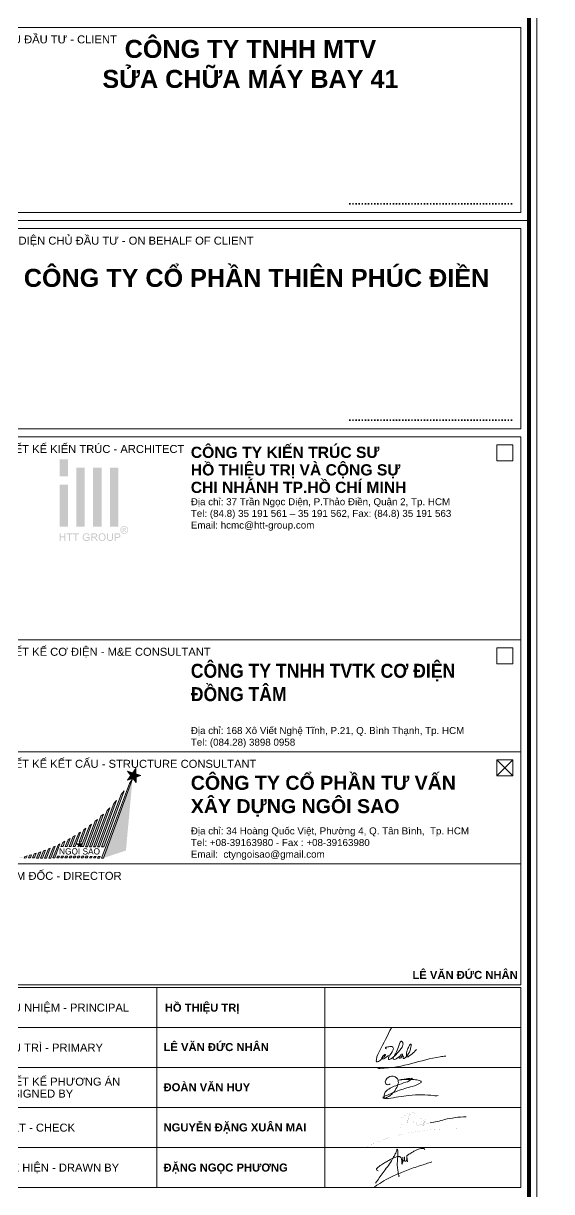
# Model space of a CAD drawing. Header units: millimetres. Extents: x 397144 to 8960116, y 345581 to 674207.
# Drawn here: x 5080753 to 5084176, y 606763 to 614333 of the extents above; entities that cross this region are included whole.
import ezdxf
from ezdxf.enums import TextEntityAlignment as Align
from ezdxf.xclip import XClip

# ---------------------------------------------------------------- set-up
doc = ezdxf.new("R2010")
doc.units = ezdxf.units.MM
doc.header["$XCLIPFRAME"] = 0
doc.header["$PDSIZE"] = -10
doc.linetypes.add('HIDDEN', pattern=[0.375, 0.25, -0.125])
doc.layers.get('0').update_dxf_attribs({"linetype": 'CONTINUOUS'})
doc.layers.get('Defpoints').update_dxf_attribs({"color": 12, "linetype": 'CONTINUOUS'})
for name, color, linetype, lineweight in [('CHG_XX_Khung ten$0$A1 BORDER$0$DGIONG', 4, 'CONTINUOUS', 13), ('CHG_XX_Khung ten$0$A1 BORDER$0$STICK', 1, 'CONTINUOUS', 9), ('CHG_XX_Khung ten$0$TEXT', 7, 'CONTINUOUS', 15), ('CTHEP', 2, 'CONTINUOUS', 50), ('DBAO', 3, 'CONTINUOUS', 20), ('KTH', 150, 'CONTINUOUS', 5), ('Net khuat', 8, 'HIDDEN', 13), ('STICK', 1, 'CONTINUOUS', 9)]:
    doc.layers.add(name, color=color, linetype=linetype, lineweight=lineweight)
doc.styles.add('CHG_XX_Khung ten$0$A1 BORDER$0$ARIAL', font='arial.ttf')
doc.styles.add('CHG_XX_Khung ten$0$A1 BORDER$0$Arial - Bold', font='arialbd.ttf', dxfattribs={"height": 2.5})
doc.styles.add('CHG_XX_Khung ten$0$A1 BORDER$0$Star-AvoBold', font='VAVOB_0.TTF')
doc.styles.add('CHG_XX_Khung ten$0$A1 BORDER$0$Title Block DD$0$ARIAL', font='arial.ttf')
doc.styles.add('CHG_XX_Khung ten$0$A1 BORDER$0$Title Block DD$0$Arial - Bold', font='arialbd.ttf', dxfattribs={"height": 2.5})
doc.styles.add('CHG_XX_Khung ten$0$Arial - Bold', font='arialbd.ttf')
doc.styles.add('CHG_XX_Khung ten$0$title block pccc$0$ARIAL', font='arial.ttf')
doc.styles.add('CHG_XX_Khung ten$0$title block pccc$0$Arial - Bold', font='arialbd.ttf', dxfattribs={"height": 2.5})
doc.styles.add('TTP-HelCon', font='VHELVCN_0.TTF')
doc.dimstyles.new('TTP-25', dxfattribs={"dimscale": 25, "dimtxt": 2.5, "dimasz": 1, "dimexe": 1, "dimexo": 1, "dimgap": 0.09, "dimtad": 0, "dimdec": 4, "dimrnd": 5, "dimzin": 9, "dimdsep": 46, "dimtxsty": 'TTP-HelCon', "dimblk": 'Stick1', "dimcen": 0.09, "dimdle": 1.5, "dimclrd": 256, "dimclre": 256, "dimclrt": 7, "dimadec": 0, "dimazin": 0, "dimtfac": 1, "dimtdec": 4, "dimtmove": 0, "dimatfit": 3, "dimldrblk": '_ArchTick1', "dimfxl": 1, "dimtvp": 1, "dimtolj": 1, "dimtzin": 0, "dimarcsym": 0})

# ---------------------------------------------------------------- blocks, each defined once
blk = doc.blocks.new('Stick1')
at = {"layer": 'STICK'}
h = blk.add_hatch(color=256, dxfattribs=at)
edge = h.paths.add_edge_path()
edge.add_line((0.3, 0.5), (-0.5, -0.3))
edge.add_arc((-0.4, -0.4), 0.141, 135, 315)
edge.add_line((-0.3, -0.5), (0.5, 0.3))
edge.add_arc((0.4, 0.4), 0.141, 315, 495)
blk.add_line((1, 0), (-1, 0), dxfattribs=at)
blk.add_lwpolyline([(0.3, 0.5), (-0.5, -0.3, 1), (-0.3, -0.5), (0.5, 0.3, 1), (0.3, 0.5, 1)], format="xyb", dxfattribs=at)
blk = doc.blocks.new('*D1601')
at = {"layer": 'Defpoints', "color": 0, "transparency": 16777216}
for p in [(5097097.1, 510218.3), (5099452.1, 510201.7), (5097097.1, 510144.3)]:
    blk.add_point(p, dxfattribs=at)
at = {"layer": 'KTH', "lineweight": -2, "transparency": 16777216}
for p, q in [((5097097.1, 510193.3), (5097097.1, 510119.3)), ((5099452.1, 510176.7), (5099452.1, 510119.3)), ((5099427.1, 510144.3), (5097122.1, 510144.3))]:
    blk.add_line(p, q, dxfattribs=at)
at = {"layer": 'KTH', "lineweight": -2, "transparency": 16777216, "xscale": 25, "yscale": 25, "zscale": 25, "rotation": 180}
blk.add_blockref('Stick1', (5097097.1, 510144.3), dxfattribs=at)
at = {"layer": 'KTH', "lineweight": -2, "transparency": 16777216, "xscale": 25, "yscale": 25, "zscale": 25}
blk.add_blockref('Stick1', (5099452.1, 510144.3), dxfattribs=at)
at = {"layer": 'KTH', "color": 7, "transparency": 16777216, "insert": (5098274.6, 510214.2), "char_height": 62.5, "attachment_point": 5, "style": 'TTP-HelCon'}
blk.add_mtext('\\A1;5Þ12a150-3', dxfattribs=at)
blk = doc.blocks.new('_ArchTick1')
at = {"color": 0, "const_width": 3.81}
blk.add_lwpolyline([(-12.7, -12.7), (12.7, 12.7)], dxfattribs=at)
blk = doc.blocks.new('*D1604')
at = {"layer": 'Defpoints', "color": 0, "transparency": 16777216}
for p in [(5089952.1, 509645.9), (5099702.1, 509645.8), (5099702.1, 509447.9)]:
    blk.add_point(p, dxfattribs=at)
at = {"layer": 'KTH', "lineweight": -2, "transparency": 16777216}
for p, q in [((5089952.1, 509620.9), (5089952.1, 509422.9)), ((5099702.1, 509620.8), (5099702.1, 509422.9)), ((5089977.1, 509447.9), (5099677.1, 509447.9))]:
    blk.add_line(p, q, dxfattribs=at)
at = {"layer": 'KTH', "lineweight": -2, "transparency": 16777216, "xscale": 25, "yscale": 25, "zscale": 25, "rotation": 180}
blk.add_blockref('Stick1', (5089952.1, 509447.9), dxfattribs=at)
at = {"layer": 'KTH', "lineweight": -2, "transparency": 16777216, "xscale": 25, "yscale": 25, "zscale": 25}
blk.add_blockref('Stick1', (5099702.1, 509447.9), dxfattribs=at)
at = {"layer": 'KTH', "color": 7, "transparency": 16777216, "insert": (5094827.1, 509511.7), "char_height": 62.5, "attachment_point": 5, "style": 'TTP-HelCon'}
blk.add_mtext('\\A1;9750', dxfattribs=at)
blk = doc.blocks.new('*D1609')
at = {"layer": 'Defpoints', "color": 0, "transparency": 16777216}
for p in [(5099502.1, 511163.2), (5097101.1, 510974.2), (5099502.1, 510974.2)]:
    blk.add_point(p, dxfattribs=at)
at = {"layer": 'KTH', "lineweight": -2, "transparency": 16777216}
for p, q in [((5097101.1, 510999.2), (5097101.1, 511188.2)), ((5097126.1, 511163.2), (5099477.1, 511163.2)), ((5099502.1, 510999.2), (5099502.1, 511188.2))]:
    blk.add_line(p, q, dxfattribs=at)
at = {"layer": 'KTH', "lineweight": -2, "transparency": 16777216, "xscale": 25, "yscale": 25, "zscale": 25, "rotation": 180}
blk.add_blockref('Stick1', (5097101.1, 511163.2), dxfattribs=at)
at = {"layer": 'KTH', "lineweight": -2, "transparency": 16777216, "xscale": 25, "yscale": 25, "zscale": 25}
blk.add_blockref('Stick1', (5099502.1, 511163.2), dxfattribs=at)
at = {"layer": 'KTH', "color": 7, "transparency": 16777216, "insert": (5098301.6, 511227.1), "char_height": 62.5, "attachment_point": 5, "style": 'TTP-HelCon'}
blk.add_mtext('\\A1;2400', dxfattribs=at)
blk = doc.blocks.new('*D1614')
at = {"layer": 'Defpoints', "color": 0, "transparency": 16777216}
for p in [(5098002.1, 509965.9), (5099502.1, 509965.9), (5099502.1, 509691.7)]:
    blk.add_point(p, dxfattribs=at)
at = {"layer": 'KTH', "lineweight": -2, "transparency": 16777216}
for p, q in [((5098002.1, 509940.9), (5098002.1, 509666.7)), ((5099502.1, 509940.9), (5099502.1, 509666.7)), ((5098027.1, 509691.7), (5099477.1, 509691.7))]:
    blk.add_line(p, q, dxfattribs=at)
at = {"layer": 'KTH', "lineweight": -2, "transparency": 16777216, "xscale": 25, "yscale": 25, "zscale": 25, "rotation": 180}
blk.add_blockref('Stick1', (5098002.1, 509691.7), dxfattribs=at)
at = {"layer": 'KTH', "lineweight": -2, "transparency": 16777216, "xscale": 25, "yscale": 25, "zscale": 25}
blk.add_blockref('Stick1', (5099502.1, 509691.7), dxfattribs=at)
at = {"layer": 'KTH', "color": 7, "transparency": 16777216, "insert": (5098752.1, 509755.5), "char_height": 62.5, "attachment_point": 5, "style": 'TTP-HelCon'}
blk.add_mtext('\\A1;1500', dxfattribs=at)
blk = doc.blocks.new('*D1620')
at = {"layer": 'Defpoints', "color": 0, "transparency": 16777216}
for p in [(5113697.1, 510284.3), (5115652.1, 510201.8), (5113697.1, 510144.3)]:
    blk.add_point(p, dxfattribs=at)
at = {"layer": 'KTH', "lineweight": -2, "transparency": 16777216}
for p, q in [((5113697.1, 510259.3), (5113697.1, 510119.3)), ((5115652.1, 510176.8), (5115652.1, 510119.3)), ((5115627.1, 510144.3), (5113722.1, 510144.3))]:
    blk.add_line(p, q, dxfattribs=at)
at = {"layer": 'KTH', "lineweight": -2, "transparency": 16777216, "xscale": 25, "yscale": 25, "zscale": 25, "rotation": 180}
blk.add_blockref('Stick1', (5113697.1, 510144.3), dxfattribs=at)
at = {"layer": 'KTH', "lineweight": -2, "transparency": 16777216, "xscale": 25, "yscale": 25, "zscale": 25}
blk.add_blockref('Stick1', (5115652.1, 510144.3), dxfattribs=at)
at = {"layer": 'KTH', "color": 7, "transparency": 16777216, "insert": (5114674.6, 510214.3), "char_height": 62.5, "attachment_point": 5, "style": 'TTP-HelCon'}
blk.add_mtext('\\A1;5Þ12a150-3', dxfattribs=at)
blk = doc.blocks.new('*D1628')
at = {"layer": 'Defpoints', "color": 0, "transparency": 16777216}
for p in [(5115702.1, 511163.2), (5113701.1, 510974.2), (5115702.1, 510974.2)]:
    blk.add_point(p, dxfattribs=at)
at = {"layer": 'KTH', "lineweight": -2, "transparency": 16777216}
for p, q in [((5113701.1, 510999.2), (5113701.1, 511188.2)), ((5113726.1, 511163.2), (5115677.1, 511163.2)), ((5115702.1, 510999.2), (5115702.1, 511188.2))]:
    blk.add_line(p, q, dxfattribs=at)
at = {"layer": 'KTH', "lineweight": -2, "transparency": 16777216, "xscale": 25, "yscale": 25, "zscale": 25, "rotation": 180}
blk.add_blockref('Stick1', (5113701.1, 511163.2), dxfattribs=at)
at = {"layer": 'KTH', "lineweight": -2, "transparency": 16777216, "xscale": 25, "yscale": 25, "zscale": 25}
blk.add_blockref('Stick1', (5115702.1, 511163.2), dxfattribs=at)
at = {"layer": 'KTH', "color": 7, "transparency": 16777216, "insert": (5114701.6, 511227.1), "char_height": 62.5, "attachment_point": 5, "style": 'TTP-HelCon'}
blk.add_mtext('\\A1;2000', dxfattribs=at)
blk = doc.blocks.new('*D1655')
at = {"layer": 'Defpoints', "color": 0, "transparency": 16777216}
for p in [(5106102.1, 509645.8), (5115302.1, 509544.7), (5115302.1, 509447.9)]:
    blk.add_point(p, dxfattribs=at)
at = {"layer": 'KTH', "lineweight": -2, "transparency": 16777216}
for p, q in [((5106102.1, 509620.8), (5106102.1, 509422.9)), ((5115302.1, 509519.7), (5115302.1, 509422.9)), ((5106127.1, 509447.9), (5115277.1, 509447.9))]:
    blk.add_line(p, q, dxfattribs=at)
at = {"layer": 'KTH', "lineweight": -2, "transparency": 16777216, "xscale": 25, "yscale": 25, "zscale": 25, "rotation": 180}
blk.add_blockref('Stick1', (5106102.1, 509447.9), dxfattribs=at)
at = {"layer": 'KTH', "lineweight": -2, "transparency": 16777216, "xscale": 25, "yscale": 25, "zscale": 25}
blk.add_blockref('Stick1', (5115302.1, 509447.9), dxfattribs=at)
at = {"layer": 'KTH', "color": 7, "transparency": 16777216, "insert": (5110702.1, 509511.7), "char_height": 62.5, "attachment_point": 5, "style": 'TTP-HelCon'}
blk.add_mtext('\\A1;10000', dxfattribs=at)
blk = doc.blocks.new('CHG_XX_Khung ten$0$A1 BORDER$0$HTT-Logo')
at = {"true_color": 0x134fb3}
h = blk.add_hatch(color=154, dxfattribs=at)
h.paths.add_polyline_path([(3, 29.1), (0, 29.1), (0, 23.1), (3, 23.1)])
h.paths.add_polyline_path([(3, 20.1), (0, 20.1), (0, 5.1), (3, 5.1)])
h.paths.add_polyline_path([(9, 26.1), (6, 26.1), (6, 5.1), (9, 5.1)])
h.paths.add_polyline_path([(15, 26.1), (12, 26.1), (12, 5.1), (15, 5.1)])
h.paths.add_polyline_path([(21, 26.1), (18, 26.1), (18, 5.1), (21, 5.1)])
h.paths.add_polyline_path([(2.12, 2.7), (1.76, 2.7), (1.76, 1.59), (0.36, 1.59), (0.36, 2.7), (0, 2.7), (0, 0), (0.36, 0), (0.36, 1.27), (1.76, 1.27), (1.76, 0), (2.12, 0)])
h.paths.add_polyline_path([(4.65, 2.7), (2.51, 2.7), (2.51, 2.38), (3.4, 2.38), (3.4, 0), (3.76, 0), (3.76, 2.38), (4.65, 2.38)])
h.paths.add_polyline_path([(6.95, 2.7), (4.81, 2.7), (4.81, 2.38), (5.7, 2.38), (5.7, 0), (6.06, 0), (6.06, 2.38), (6.95, 2.38)])
h.paths.add_polyline_path([(8.64, 1.36), (8.64, 1.41), (8.66, 1.58), (8.69, 1.75), (8.75, 1.9), (8.81, 2.03), (8.92, 2.17), (9.05, 2.28), (9.2, 2.37), (9.29, 2.39), (9.45, 2.43), (9.65, 2.44), (9.84, 2.42), (10, 2.37), (10.14, 2.29), (10.26, 2.18), (10.34, 2.03), (10.41, 1.86), (10.73, 1.95), (10.68, 2.11), (10.61, 2.26), (10.53, 2.39), (10.45, 2.47), (10.31, 2.57), (10.16, 2.65), (10.13, 2.66), (9.97, 2.71), (9.8, 2.74), (9.63, 2.75), (9.55, 2.74), (9.38, 2.73), (9.21, 2.7), (9.06, 2.65), (8.91, 2.58), (8.88, 2.56), (8.75, 2.47), (8.63, 2.36), (8.53, 2.23), (8.44, 2.07), (8.41, 1.99), (8.35, 1.84), (8.31, 1.68), (8.28, 1.51), (8.27, 1.34), (8.28, 1.26), (8.29, 1.09), (8.32, 0.92), (8.38, 0.77), (8.44, 0.62), (8.46, 0.58), (8.55, 0.44), (8.66, 0.32), (8.79, 0.21), (8.93, 0.12), (9, 0.09), (9.15, 0.03), (9.31, -0.01), (9.48, -0.04), (9.65, -0.05), (9.73, -0.04), (9.9, -0.03), (10.07, 0.01), (10.23, 0.06), (10.34, 0.11), (10.48, 0.18), (10.63, 0.27), (10.77, 0.38), (10.77, 1.38), (9.63, 1.38), (9.63, 1.06), (10.42, 1.06), (10.42, 0.56), (10.39, 0.53), (10.26, 0.45), (10.09, 0.37), (9.96, 0.32), (9.8, 0.29), (9.63, 0.28), (9.62, 0.28), (9.45, 0.29), (9.28, 0.33), (9.12, 0.4), (8.97, 0.49), (8.86, 0.61), (8.77, 0.75), (8.73, 0.85), (8.68, 1), (8.65, 1.17)])
h.paths.add_polyline_path([(13.16, 1.39), (13.28, 1.48), (13.3, 1.51), (13.39, 1.64), (13.44, 1.79), (13.46, 1.96), (13.46, 2.06), (13.42, 2.22), (13.35, 2.37), (13.31, 2.43), (13.19, 2.55), (13.05, 2.63), (13.01, 2.64), (12.87, 2.67), (12.7, 2.69), (12.5, 2.7), (11.3, 2.7), (11.3, 0), (11.66, 0), (11.66, 1.2), (12.07, 1.2), (12.11, 1.2), (12.28, 1.19), (12.44, 1.11), (12.49, 1.07), (12.62, 0.93), (12.67, 0.86), (12.77, 0.73), (12.88, 0.56), (13.23, 0), (13.68, 0), (13.21, 0.73), (13.13, 0.85), (13.03, 0.98), (12.92, 1.09), (12.86, 1.14), (12.7, 1.23), (12.86, 1.26), (13.03, 1.31)])
h.paths.add_polyline_path([(11.66, 1.51), (11.66, 2.4), (12.51, 2.4), (12.67, 2.39), (12.83, 2.35), (12.97, 2.27), (13.06, 2.13), (13.09, 1.96), (13.08, 1.87), (13.02, 1.72), (12.96, 1.64), (12.8, 1.55), (12.62, 1.52), (12.43, 1.51)], flags=16)
h.paths.add_polyline_path([(16.49, 1.43), (16.48, 1.6), (16.44, 1.77), (16.4, 1.92), (16.34, 2.07), (16.33, 2.09), (16.24, 2.23), (16.14, 2.36), (16.02, 2.47), (15.88, 2.57), (15.85, 2.59), (15.7, 2.66), (15.54, 2.71), (15.38, 2.74), (15.2, 2.75), (15.15, 2.75), (14.98, 2.73), (14.82, 2.7), (14.66, 2.64), (14.52, 2.57), (14.39, 2.48), (14.27, 2.37), (14.18, 2.26), (14.1, 2.14), (14.03, 2), (13.98, 1.84), (13.94, 1.68), (13.92, 1.5), (13.91, 1.31), (13.91, 1.29), (13.92, 1.12), (13.95, 0.96), (14, 0.8), (14.07, 0.64), (14.07, 0.62), (14.16, 0.48), (14.26, 0.35), (14.38, 0.23), (14.52, 0.14), (14.56, 0.12), (14.71, 0.04), (14.86, -0.01), (15.03, -0.04), (15.2, -0.05), (15.21, -0.05), (15.38, -0.03), (15.55, 0), (15.7, 0.05), (15.86, 0.12), (15.87, 0.13), (16.01, 0.22), (16.13, 0.33), (16.24, 0.46), (16.33, 0.61), (16.36, 0.69), (16.42, 0.84), (16.46, 1), (16.48, 1.17), (16.49, 1.35)])
h.paths.add_polyline_path([(14.28, 1.45), (14.3, 1.64), (14.34, 1.81), (14.4, 1.95), (14.47, 2.08), (14.57, 2.2), (14.73, 2.32), (14.88, 2.38), (15.04, 2.43), (15.21, 2.44), (15.38, 2.42), (15.54, 2.38), (15.69, 2.31), (15.82, 2.2), (15.93, 2.07), (16.01, 1.93), (16.04, 1.85), (16.09, 1.7), (16.12, 1.53), (16.12, 1.32), (16.11, 1.12), (16.08, 0.95), (16.03, 0.79), (15.96, 0.66), (15.86, 0.54), (15.8, 0.48), (15.67, 0.38), (15.53, 0.32), (15.37, 0.27), (15.2, 0.26), (15.12, 0.26), (14.95, 0.29), (14.8, 0.35), (14.67, 0.43), (14.54, 0.54), (14.45, 0.66), (14.37, 0.8), (14.32, 0.95), (14.29, 1.12), (14.28, 1.31)], flags=16)
h.paths.add_polyline_path([(17.31, 2.7), (16.96, 2.7), (16.96, 1.12), (16.96, 0.93), (16.98, 0.75), (17.02, 0.6), (17.06, 0.46), (17.07, 0.44), (17.15, 0.3), (17.27, 0.18), (17.4, 0.08), (17.51, 0.03), (17.67, -0.01), (17.84, -0.04), (18.02, -0.05), (18.2, -0.04), (18.37, -0.01), (18.52, 0.04), (18.66, 0.1), (18.68, 0.12), (18.81, 0.22), (18.91, 0.35), (18.99, 0.49), (19.02, 0.61), (19.06, 0.76), (19.07, 0.94), (19.08, 1.14), (19.08, 2.7), (18.72, 2.7), (18.72, 1.14), (18.72, 1.06), (18.71, 0.86), (18.68, 0.69), (18.62, 0.55), (18.55, 0.45), (18.49, 0.4), (18.36, 0.33), (18.19, 0.29), (17.99, 0.28), (17.92, 0.28), (17.75, 0.31), (17.6, 0.37), (17.46, 0.48), (17.38, 0.63), (17.34, 0.77), (17.32, 0.94), (17.31, 1.14)])
h.paths.add_polyline_path([(21.42, 1.25), (21.52, 1.34), (21.6, 1.45), (21.67, 1.59), (21.72, 1.75), (21.73, 1.92), (21.73, 1.97), (21.71, 2.13), (21.65, 2.29), (21.56, 2.44), (21.44, 2.55), (21.42, 2.56), (21.27, 2.63), (21.1, 2.67), (21.05, 2.68), (20.89, 2.7), (20.69, 2.7), (19.67, 2.7), (19.67, 0), (20.03, 0), (20.03, 1.1), (20.72, 1.1), (20.76, 1.1), (20.96, 1.11), (21.14, 1.14), (21.29, 1.19)])
h.paths.add_polyline_path([(20.03, 1.42), (20.03, 2.38), (20.72, 2.38), (20.93, 2.37), (21.06, 2.36), (21.16, 2.31), (21.28, 2.2), (21.34, 2.08), (21.37, 1.91), (21.36, 1.82), (21.31, 1.67), (21.22, 1.54), (21.09, 1.47), (20.93, 1.43), (20.73, 1.42)], flags=16)
h.paths.add_polyline_path([(23.87, 2.76), (24.01, 2.85), (24.13, 2.96), (24.24, 3.09), (24.33, 3.24), (24.35, 3.28), (24.42, 3.44), (24.47, 3.6), (24.5, 3.76), (24.51, 3.93), (24.51, 3.98), (24.49, 4.15), (24.46, 4.31), (24.4, 4.47), (24.33, 4.62), (24.29, 4.69), (24.19, 4.82), (24.08, 4.94), (23.95, 5.05), (23.81, 5.14), (23.77, 5.16), (23.61, 5.23), (23.45, 5.28), (23.29, 5.31), (23.12, 5.32), (23.08, 5.31), (22.92, 5.3), (22.76, 5.27), (22.6, 5.21), (22.44, 5.14), (22.38, 5.1), (22.24, 5.01), (22.12, 4.89), (22.01, 4.77), (21.92, 4.62), (21.89, 4.57), (21.82, 4.41), (21.77, 4.25), (21.74, 4.09), (21.73, 3.93), (21.73, 3.87), (21.75, 3.71), (21.79, 3.55), (21.84, 3.39), (21.92, 3.24), (21.95, 3.18), (22.05, 3.04), (22.16, 2.92), (22.29, 2.81), (22.43, 2.72), (22.48, 2.7), (22.64, 2.63), (22.79, 2.58), (22.96, 2.55), (23.12, 2.54), (23.18, 2.54), (23.34, 2.55), (23.5, 2.59), (23.66, 2.65), (23.82, 2.72)])
h.paths.add_polyline_path([(22.55, 2.92), (22.45, 2.98), (22.32, 3.09), (22.21, 3.21), (22.12, 3.35), (22.07, 3.44), (22.01, 3.6), (21.98, 3.76), (21.96, 3.93), (21.97, 4.03), (22, 4.19), (22.05, 4.35), (22.12, 4.51), (22.18, 4.61), (22.29, 4.73), (22.41, 4.85), (22.56, 4.94), (22.64, 4.98), (22.8, 5.04), (22.96, 5.07), (23.12, 5.09), (23.21, 5.08), (23.37, 5.06), (23.53, 5.01), (23.69, 4.94), (23.79, 4.88), (23.92, 4.77), (24.03, 4.65), (24.13, 4.51), (24.17, 4.41), (24.23, 4.25), (24.27, 4.09), (24.28, 3.93), (24.28, 3.83), (24.25, 3.67), (24.2, 3.51), (24.13, 3.35), (24.07, 3.25), (23.96, 3.13), (23.84, 3.01), (23.7, 2.92), (23.61, 2.87), (23.45, 2.81), (23.29, 2.78), (23.12, 2.77), (23.02, 2.77), (22.86, 2.8), (22.7, 2.85)], flags=16)
h.paths.add_polyline_path([(22.51, 3.16), (22.51, 4.65), (23.03, 4.65), (23.23, 4.64), (23.4, 4.62), (23.55, 4.52), (23.6, 4.47), (23.66, 4.31), (23.67, 4.25), (23.64, 4.09), (23.55, 3.96), (23.42, 3.87), (23.24, 3.82), (23.37, 3.75), (23.46, 3.64), (23.57, 3.47), (23.77, 3.16), (23.47, 3.16), (23.34, 3.39), (23.23, 3.58), (23.14, 3.7), (23.09, 3.74), (22.94, 3.79), (22.9, 3.79), (22.76, 3.79), (22.76, 3.16)], flags=0)
h.paths.add_polyline_path([(22.76, 4), (22.76, 4.45), (23.03, 4.45), (23.13, 4.45), (23.27, 4.42), (23.37, 4.35), (23.41, 4.21), (23.33, 4.06), (23.24, 4.02), (23.05, 4)], flags=0)
blk = doc.blocks.new('CHG_XX_Khung ten')
at = {"layer": 'CHG_XX_Khung ten$0$A1 BORDER$0$DGIONG'}
h = blk.add_hatch(color=256, dxfattribs=at)
h.paths.add_polyline_path([(724.94, 283.19), (724.15, 281.97), (717.19, 263.38), (717.7, 263.38)])
h.paths.add_polyline_path([(722.81, 280.17), (722.1, 279.22), (717.21, 266.21), (717.72, 266.21)], flags=17)
h.paths.add_polyline_path([(720.93, 277.8), (720.27, 277.04), (716.19, 266.22), (716.7, 266.22)])
h.paths.add_polyline_path([(719.23, 275.93), (718.6, 275.29), (715.18, 266.22), (715.69, 266.22)])
h.paths.add_polyline_path([(717.65, 274.38), (717.03, 273.81), (714.16, 266.22), (714.67, 266.22)])
h.paths.add_polyline_path([(716.14, 273.03), (715.61, 272.59), (713.15, 266.22), (713.66, 266.22)])
h.paths.add_polyline_path([(714.69, 271.86), (714.17, 271.45), (712.13, 266.23), (712.64, 266.23)])
h.paths.add_polyline_path([(713.29, 270.81), (712.76, 270.43), (711.57, 267.46), (712.07, 267.47)])
h.paths.add_polyline_path([(710.1, 266.23), (710.61, 266.24), (711.93, 269.87), (711.48, 269.56)])
h.paths.add_polyline_path([(710.61, 269.02), (710.13, 268.73), (709.08, 266.24), (709.59, 266.24)])
h.paths.add_polyline_path([(709.31, 268.26), (708.82, 267.97), (708.07, 266.24), (708.58, 266.24)])
h.paths.add_polyline_path([(708.04, 267.56), (707.54, 267.3), (707.05, 266.25), (707.56, 266.25)])
h.paths.add_polyline_path([(716.84, 263.8), (716.33, 263.8), (716.18, 263.38), (716.69, 263.38)])
h.paths.add_polyline_path([(715.67, 263.39), (715.82, 263.8), (715.32, 263.8), (715.16, 263.39)])
h.paths.add_polyline_path([(714.15, 263.39), (714.65, 263.39), (714.8, 263.8), (714.3, 263.8)])
h.paths.add_polyline_path([(713.13, 263.39), (713.64, 263.4), (713.79, 263.81), (713.28, 263.81)])
h.paths.add_polyline_path([(712.77, 263.81), (712.27, 263.81), (712.11, 263.39), (712.62, 263.4)])
h.paths.add_polyline_path([(711.25, 263.81), (711.1, 263.4), (711.61, 263.4), (711.76, 263.81)])
h.paths.add_polyline_path([(710.59, 263.4), (710.74, 263.82), (710.24, 263.82), (710.08, 263.4)])
h.paths.add_polyline_path([(709.73, 263.82), (709.22, 263.82), (709.07, 263.41), (709.57, 263.41)])
h.paths.add_polyline_path([(708.71, 263.82), (708.21, 263.82), (708.05, 263.41), (708.56, 263.41)])
h.paths.add_polyline_path([(707.54, 263.41), (707.69, 263.83), (707.19, 263.83), (707.03, 263.41)])
h.paths.add_polyline_path([(706.68, 263.83), (706.17, 263.83), (706.02, 263.42), (706.53, 263.42)])
h.paths.add_polyline_path([(705, 263.42), (705.51, 263.42), (706.79, 266.93), (706.4, 266.74)])
h.paths.add_polyline_path([(703.97, 263.37), (704.48, 263.37), (705.57, 266.36), (705.14, 266.17)])
h.paths.add_polyline_path([(704.36, 265.84), (703.91, 265.65), (702.96, 263.38), (703.46, 263.38)])
h.paths.add_polyline_path([(703.17, 265.37), (702.69, 265.19), (701.94, 263.38), (702.45, 263.38)])
h.paths.add_polyline_path([(702, 264.94), (701.5, 264.77), (700.92, 263.38), (701.43, 263.38)])
h.paths.add_polyline_path([(700.84, 264.56), (700.33, 264.4), (699.91, 263.39), (700.42, 263.39)])
h.paths.add_polyline_path([(699.7, 264.21), (699.18, 264.06), (698.89, 263.39), (699.4, 263.39)])
h.paths.add_polyline_path([(698.57, 263.9), (698.04, 263.77), (697.87, 263.38), (698.38, 263.39)])
h.paths.add_polyline_path([(697.37, 263.39), (697.45, 263.63), (696.91, 263.51), (696.35, 263.38)])
blk.add_hatch(color=256, dxfattribs=at).paths.add_polyline_path([(724.92, 283.21), (717.68, 263.38), (723.28, 265.27)])
at = {"layer": 'CHG_XX_Khung ten$0$A1 BORDER$0$STICK'}
for points in [[(723.71, 282.88), (725.74, 285.75), (725.8, 282.26), (723.67, 285.06), (727.02, 284.03)], [(725.76, 284.41), (724.96, 284.66), (724.49, 283.98), (724.99, 283.32), (725.77, 283.6)], [(711.25, 266.22), (711.64, 267.39), (712.01, 266.22), (711.02, 266.95), (712.24, 266.93)], [(711.87, 266.67), (711.78, 266.94), (711.49, 266.94), (711.4, 266.67), (711.63, 266.5)]]:
    blk.add_hatch(color=256, dxfattribs=at).paths.add_polyline_path(points)
for p, q in [((687, 422.69), (824, 422.69)), ((816, 283.93), (820, 287.93)), ((820, 283.93), (816, 287.93))]:
    blk.add_line(p, q)
at = {"color": 9, "linetype": 'Continuous'}
for p, q in [((731, 231), (731, 181)), ((773, 231), (773, 181))]:
    blk.add_line(p, q, dxfattribs=at)
for points in [[(15, 579), (826, 579), (826, 15), (15, 15)], [(816, 362.62), (820, 362.62), (820, 366.62), (816, 366.62)], [(816, 311.93), (820, 311.93), (820, 315.93), (816, 315.93)], [(816, 283.93), (820, 283.93), (820, 287.93), (816, 287.93)]]:
    blk.add_lwpolyline(points, close=True)
at = {"color": 4, "linetype": 'Continuous', "const_width": 1}
blk.add_lwpolyline([(17, 577), (824, 577), (824, 17), (17, 17)], close=True, dxfattribs=at)
at = {"linetype": 'Continuous'}
for points in [[(689, 368.62), (822, 368.62), (822, 317.93), (689, 317.93)], [(689, 317.93), (822, 317.93), (822, 289.93), (689, 289.93)], [(689, 289.93), (822, 289.93), (822, 261.93), (689, 261.93)]]:
    blk.add_lwpolyline(points, close=True, dxfattribs=at)
at = {"color": 9, "linetype": 'Continuous'}
for points in [[(689, 261.93), (822, 261.93), (822, 231.73), (689, 231.73)], [(822, 221), (689, 221), (689, 231), (822, 231)], [(822, 211), (689, 211), (689, 221), (822, 221)], [(822, 201), (689, 201), (689, 211), (822, 211)], [(822, 191), (689, 191), (689, 201), (822, 201)], [(822, 181), (689, 181), (689, 191), (822, 191)]]:
    blk.add_lwpolyline(points, close=True, dxfattribs=at)
blk.add_lwpolyline([(822, 211), (689, 211), (822, 211)], dxfattribs=at)
at = {"color": 1}
for points in [[(785.63, 182.08), (787.56, 184.76), (789.61, 187.7), (790.35, 188.98), (790.79, 189.92), (791.06, 190.59), (791.21, 189.09), (791.18, 188.31), (791.14, 187.75), (791.09, 186.47), (791.21, 185.58), (791.42, 184.31), (791.51, 183.99), (791.51, 183.74)], [(786.29, 185.19), (785.86, 185.61), (786.06, 185.86), (787.11, 186.7), (788.17, 187.35), (789.1, 187.9), (790.12, 188.41), (790.69, 188.61), (791.04, 188.74), (791.47, 188.79), (791.73, 188.72), (791.92, 188.61), (792.08, 188.33), (792.16, 188.06), (792.21, 187.84), (792.21, 187.27), (792.2, 187.05), (792.23, 186.85), (792.39, 187.1), (792.48, 187.84), (792.46, 188.12), (792.44, 188.61), (792.46, 188.03), (792.53, 187.67), (792.73, 187.74), (792.86, 187.87), (792.9, 188.09), (792.9, 188.28), (792.87, 188.7), (792.91, 188.19), (792.93, 187.79), (792.94, 187.69), (793.11, 187.61), (793.31, 187.73), (793.45, 187.93), (793.48, 188.22), (793.48, 188.64), (793.48, 189.05), (793.48, 188.49), (793.56, 187.84), (793.63, 187.45), (793.48, 188.6), (793.51, 188.92), (794.2, 189.45), (794.72, 189.76), (795.44, 190.17), (796.2, 190.5), (796.65, 190.69), (797.26, 190.79), (797.77, 190.74), (797.95, 190.55)], [(785.43, 181.21), (786.17, 181.73), (788.31, 183), (790.34, 184), (791.77, 184.64), (795.08, 185.91), (796.87, 186.5), (799.7, 187.42)]]:
    blk.add_spline(points, degree=3, dxfattribs=at)
at = {"layer": 'CHG_XX_Khung ten$0$A1 BORDER$0$DGIONG'}
for points in [[(724.94, 283.19), (717.7, 263.38), (717.19, 263.38), (724.15, 281.97), (724.94, 283.19)], [(720.93, 277.8), (716.7, 266.22), (716.19, 266.22), (720.27, 277.04), (720.93, 277.8)], [(722.81, 280.17), (717.72, 266.21), (717.21, 266.21), (722.1, 279.22), (722.81, 280.17)], [(719.23, 275.93), (715.69, 266.22), (715.18, 266.22), (718.6, 275.29), (719.23, 275.93)], [(714.69, 271.86), (712.64, 266.23), (712.13, 266.23), (714.17, 271.45), (714.69, 271.86)], [(716.14, 273.03), (713.66, 266.22), (713.15, 266.22), (715.61, 272.59), (716.14, 273.03)], [(717.65, 274.38), (714.67, 266.22), (714.16, 266.22), (717.03, 273.81), (717.65, 274.38)], [(710.61, 269.02), (709.59, 266.24), (709.08, 266.24), (710.13, 268.73), (710.61, 269.02)], [(711.93, 269.87), (710.61, 266.24), (710.1, 266.23), (711.48, 269.56), (711.93, 269.87)], [(713.29, 270.81), (712.07, 267.47), (711.57, 267.46), (712.76, 270.43), (713.29, 270.81)], [(704.36, 265.84), (703.46, 263.38), (702.96, 263.38), (703.91, 265.65), (704.36, 265.84)], [(705.57, 266.36), (704.48, 263.37), (703.97, 263.37), (705.14, 266.17), (705.57, 266.36)], [(706.79, 266.93), (705.51, 263.42), (705, 263.42), (706.4, 266.74), (706.79, 266.93)], [(708.04, 267.56), (707.56, 266.25), (707.05, 266.25), (707.54, 267.3), (708.04, 267.56)], [(709.31, 268.26), (708.58, 266.24), (708.07, 266.24), (708.82, 267.97), (709.31, 268.26)], [(698.57, 263.9), (698.38, 263.39), (697.87, 263.38), (698.04, 263.77), (698.57, 263.9)], [(699.7, 264.21), (699.4, 263.39), (698.89, 263.39), (699.18, 264.06), (699.7, 264.21)], [(700.84, 264.56), (700.42, 263.39), (699.91, 263.39), (700.33, 264.4), (700.84, 264.56)], [(702, 264.94), (701.43, 263.38), (700.92, 263.38), (701.5, 264.77), (702, 264.94)], [(703.17, 265.37), (702.45, 263.38), (701.94, 263.38), (702.69, 265.19), (703.17, 265.37)]]:
    blk.add_lwpolyline(points, dxfattribs=at)
for points in [[(706.53, 263.42), (706.68, 263.83), (706.17, 263.83), (706.02, 263.42)], [(707.54, 263.41), (707.69, 263.83), (707.19, 263.83), (707.03, 263.41)], [(708.56, 263.41), (708.71, 263.82), (708.21, 263.82), (708.05, 263.41)], [(709.57, 263.41), (709.73, 263.82), (709.22, 263.82), (709.07, 263.41)], [(710.59, 263.4), (710.74, 263.82), (710.24, 263.82), (710.08, 263.4)], [(711.61, 263.4), (711.76, 263.81), (711.25, 263.81), (711.1, 263.4)], [(712.62, 263.4), (712.77, 263.81), (712.27, 263.81), (712.11, 263.39)], [(713.64, 263.4), (713.79, 263.81), (713.28, 263.81), (713.13, 263.39)], [(714.65, 263.39), (714.8, 263.8), (714.3, 263.8), (714.15, 263.39)], [(715.67, 263.39), (715.82, 263.8), (715.32, 263.8), (715.16, 263.39)], [(716.69, 263.38), (716.84, 263.8), (716.33, 263.8), (716.18, 263.38)]]:
    blk.add_lwpolyline(points, close=True, dxfattribs=at)
at = {"layer": 'CHG_XX_Khung ten$0$A1 BORDER$0$STICK'}
for p, q in [((723.67, 285.06), (727.02, 284.03)), ((725.8, 282.26), (723.67, 285.06)), ((723.71, 282.88), (725.74, 285.75)), ((727.02, 284.03), (723.71, 282.88)), ((725.74, 285.75), (725.8, 282.26)), ((711.02, 266.95), (712.24, 266.93)), ((712.01, 266.22), (711.02, 266.95)), ((712.24, 266.93), (711.25, 266.22)), ((711.64, 267.39), (712.01, 266.22))]:
    blk.add_line(p, q, dxfattribs=at)
at = {"layer": 'CHG_XX_Khung ten$0$TEXT', "color": 1}
blk.add_lwpolyline([(801.29, 204.04, -0.124137), (800.16, 204.02, 0.028888), (797.25, 204.19, 0.026156), (793.98, 204.04, 0.007061), (788.86, 203.28, -0.091769), (787.85, 203.27, -0.25841), (787.51, 203.62, -0.039719), (788.28, 204, -0.004242), (791.23, 205.18, -0.019244), (794.8, 206.31, 0.094204), (797.02, 207.28, 0.504882), (796.98, 207.63, 0.07616), (796.3, 207.87, 0.041135), (794.97, 208.03, 0.034641), (791.34, 207.9, 0.01407), (792.8, 208.12, 0.003668), (794.71, 208.36, -0.800617), (794.79, 208.18, -0.093248), (793.21, 207.32, 0.020479), (791.05, 206.59, 0.096842), (788.38, 205.18, 0.259163), (787.77, 203.63, 0.564182), (788.17, 203.39, 0.087383), (789.69, 204.36, 0.156422), (791.35, 207.23, 0.228987), (790.91, 208.45, 0.272068), (789.19, 208.76, 0.293527), (788.08, 207.43, 0.171419), (788.25, 206.94, 0.281707), (788.69, 206.7, 0.217513), (789.34, 206.92)], format="xyb", dxfattribs=at)
at = {"layer": 'CHG_XX_Khung ten$0$TEXT', "color": 1, "const_width": 0.0121}
for points in [[(791.6, 198.34, 0.143835), (794.1, 199.89, -0.075685), (793.5, 197.02, -0.172299), (794.95, 199.92, -0.299798), (795.6, 198.96, -0.170508), (795.36, 197.75, 0.168316), (795.11, 197.03)], [(791.95, 196.04, -0.054469), (792.33, 197.1, 0.103257), (792.78, 199.38)], [(806.31, 195.73, -0.026807), (805.12, 195.66, 0.027369), (800.25, 195.52, 0.022423), (795.26, 194.89, 0.038275), (791.04, 194.04, 0.053272), (785.95, 192.37, 0.118692), (783.44, 190.96)], [(797.47, 197.92, 0.401177), (797.3, 198.32, 0.483935), (795.9, 197.43, 0.196997), (796.02, 196.61, 0.296639), (796.38, 196.53, 0.183057), (797.12, 197.39)], [(797.48, 198.09, 0.142769), (797.07, 197.1, 0.220826), (797.29, 196.56, 0.106687), (798.07, 198.16, 0.181562), (797.64, 197.4, -0.039872), (797.25, 196.09, -0.060225), (798.09, 197.69, 0.017174), (797.52, 196.45, -0.149286), (799.3, 197.16)]]:
    blk.add_lwpolyline(points, format="xyb", dxfattribs=at)
at = {"layer": 'CHG_XX_Khung ten$0$TEXT', "color": 1}
for centre, radius, start, end in [((808.51, 174.85), 23.83, 90.5448, 103.6788), ((793.37, 230.45), 33.81, 280.1185, 286.3373)]:
    blk.add_arc(centre, radius, start, end, dxfattribs=at)
for points in [[(789.62, 220.97), (786.72, 215.31), (785.87, 213.03), (785.94, 212.46), (786.42, 212.53), (787.18, 213.24), (787.77, 213.73), (788.12, 214.16), (788.07, 214.29), (787.94, 214.27), (787.28, 213.56), (787.2, 213.33), (787.26, 213.21), (787.44, 213.16), (787.7, 213.23), (788.87, 214.02)], [(788.4, 215.73), (788.18, 215.82), (788.21, 216), (788.32, 216.07), (788.7, 216.16), (789.23, 216.24), (789.76, 216.24), (790.01, 216.08), (790.1, 215.79), (790.05, 215.41), (788.96, 213.65), (788.88, 213.4), (788.88, 213.13), (789, 213.02), (789.17, 213.01), (789.51, 213.17), (790.77, 214.27), (791.67, 215.27), (792.3, 216.07), (792.5, 216.66), (792.49, 217.11), (792.33, 217.45), (792.13, 217.58), (791.94, 217.52), (791.73, 217.16), (790.12, 213.5), (790.04, 213.21), (790.14, 213.12), (791.53, 213.7), (792.32, 214.06), (792.42, 214.24), (792.36, 214.39), (792.17, 214.35), (791.86, 214.12), (791.68, 213.82), (791.57, 213.47), (791.67, 213.35), (791.96, 213.42), (792.51, 213.89), (792.61, 213.78), (792.55, 213.52), (792.61, 213.3), (792.77, 213.25), (793.05, 213.46), (794.1, 214.86), (794.42, 215.85), (794.57, 216.45), (794.53, 216.83), (794.42, 216.89), (794.27, 216.8), (794.14, 216.57), (793.62, 215.47), (793.41, 214.74), (793.36, 214.18), (793.41, 213.82), (793.56, 213.67), (793.77, 213.71), (794.19, 213.99), (795.35, 214.98), (795.89, 215.51)], [(786.22, 211.12), (786.28, 210.87), (786.71, 210.78), (801.78, 213.69), (803.18, 213.88)]]:
    blk.add_spline(points, degree=3, dxfattribs=at)
at = {"xscale": 0.7, "yscale": 0.7, "zscale": 0.7}
blk.add_blockref('CHG_XX_Khung ten$0$A1 BORDER$0$HTT-Logo', (706.68, 342.64), dxfattribs=at)
for s, height, style, p in [('CHỦ ĐẦU TƯ - CLIENT', 2, 'CHG_XX_Khung ten$0$A1 BORDER$0$Title Block DD$0$ARIAL', (691, 468)), ('ĐẠI DIỆN CHỦ ĐẦU TƯ - ON BEHALF OF CLIENT ', 2, 'CHG_XX_Khung ten$0$A1 BORDER$0$Title Block DD$0$ARIAL', (691, 417.69)), ('THIẾT KẾ KIẾN TRÚC - ARCHITECT', 2, 'CHG_XX_Khung ten$0$A1 BORDER$0$ARIAL', (691, 365.62)), ('THIẾT KẾ CƠ ĐIỆN - M&E CONSULTANT', 2, 'CHG_XX_Khung ten$0$A1 BORDER$0$ARIAL', (691, 314.93)), ('THIẾT KẾ KẾT CẤU - STRUCTURE CONSULTANT', 2, 'CHG_XX_Khung ten$0$A1 BORDER$0$ARIAL', (691, 286.93)), ('GIÁM ĐỐC - DIRECTOR', 2, 'CHG_XX_Khung ten$0$title block pccc$0$ARIAL', (691, 258.93)), ('CHỦ NHIỆM - PRINCIPAL', 2, 'CHG_XX_Khung ten$0$title block pccc$0$ARIAL', (691, 226)), ('HỒ THIỆU TRỊ', 2, 'CHG_XX_Khung ten$0$title block pccc$0$Arial - Bold', (733, 226)), ('CHỦ TRÌ - PRIMARY', 2, 'CHG_XX_Khung ten$0$title block pccc$0$ARIAL', (691, 216)), ('LÊ VĂN ĐỨC NHÂN', 2.0073, 'CHG_XX_Khung ten$0$Arial - Bold', (732.68, 216.13)), ('THIẾT KẾ PHƯƠNG ÁN', 2, 'CHG_XX_Khung ten$0$title block pccc$0$ARIAL', (691, 207.5)), ('ĐOÀN VĂN HUY', 2.0073, 'CHG_XX_Khung ten$0$Arial - Bold', (732.68, 206.09)), ('DESIGNED BY', 2, 'CHG_XX_Khung ten$0$title block pccc$0$ARIAL', (691, 204.5)), ('QLKT - CHECK', 2, 'CHG_XX_Khung ten$0$title block pccc$0$ARIAL', (691, 196)), ('NGUYỄN ĐẶNG XUÂN MAI', 2.0073, 'CHG_XX_Khung ten$0$Arial - Bold', (732.68, 196.05)), ('THỂ HIỆN - DRAWN BY', 2, 'CHG_XX_Khung ten$0$title block pccc$0$ARIAL', (691, 186)), ('ĐẶNG NGỌC PHƯƠNG', 2.0073, 'CHG_XX_Khung ten$0$Arial - Bold', (732.68, 186.02))]:
    blk.add_text(s, height=height, dxfattribs=dict(style=style)).set_placement(p, align=Align.MIDDLE_LEFT)
for s, height, style, p in [('.....................................................', 2, 'CHG_XX_Khung ten$0$A1 BORDER$0$Title Block DD$0$Arial - Bold', (820, 427.69)), ('.....................................................', 2, 'CHG_XX_Khung ten$0$A1 BORDER$0$Title Block DD$0$Arial - Bold', (820, 373.62)), ('LÊ VĂN ĐỨC NHÂN', 2.0073, 'CHG_XX_Khung ten$0$Arial - Bold', (821.19, 234.17))]:
    blk.add_text(s, height=height, dxfattribs=dict(style=style)).set_placement(p, align=Align.MIDDLE_RIGHT)
at = {"ltscale": 10, "insert": (739.49, 366.19), "char_height": 2.8, "width": 76.248, "attachment_point": 1, "line_spacing_factor": 0.938532, "style": 'CHG_XX_Khung ten$0$A1 BORDER$0$Arial - Bold'}
blk.add_mtext('CÔNG TY KIẾN TRÚC SƯ\\PHỒ THIỆU TRỊ VÀ CỘNG SỰ\\PCHI NHÁNH TP.HỒ CHÍ MINH', dxfattribs=at)
at = {"ltscale": 10}
for s, insert, char_height, width, attachment_point, style in [('Địa chỉ: 37 Trần Ngọc Diện, P.Thảo Điền, Quận 2, Tp. HCM\\PTel: (84.8) 35 191 561 – 35 191 562, Fax: (84.8) 35 191 563\\PEmail: hcmc@htt-group.com', (739.49, 345.2), 1.75, 83.001, 7, 'CHG_XX_Khung ten$0$A1 BORDER$0$ARIAL'), ('{\\W0.9;CÔNG TY TNHH TVTK CƠ ĐIỆN \\PĐỒNG TÂM}', (739.49, 311.93), 3.5, 76.248, 1, 'CHG_XX_Khung ten$0$A1 BORDER$0$Arial - Bold'), ('\\pt8.75;Địa chỉ: 168 Xô Viết Nghệ Tĩnh, P.21, Q. Bình Thạnh, Tp. HCM \\P\\ptz;Tel: (084.28) 3898 0958', (739.49, 290.93), 1.75, 83.001, 7, 'CHG_XX_Khung ten$0$A1 BORDER$0$ARIAL'), ('CÔNG TY CỔ PHẦN TƯ VẤN \\PXÂY DỰNG NGÔI SAO', (739.49, 283.93), 3.5, 76.248, 1, 'CHG_XX_Khung ten$0$A1 BORDER$0$Arial - Bold'), ('Địa chỉ: 34 Hoàng Quốc Việt, Phường 4, Q. Tân Bình,  Tp. HCM\\PTel: +08-39163980 - Fax : +08-39163980 \\PEmail:  ctyngoisao@gmail.com', (739.49, 262.93), 1.75, 83.001, 7, 'CHG_XX_Khung ten$0$A1 BORDER$0$ARIAL')]:
    blk.add_mtext(s, dxfattribs=dict(at, insert=insert, char_height=char_height, width=width, attachment_point=attachment_point, style=style))
at = {"layer": 'CHG_XX_Khung ten$0$A1 BORDER$0$STICK', "style": 'CHG_XX_Khung ten$0$A1 BORDER$0$Star-AvoBold', "width": 1}
blk.add_text('NGOI SAO', height=1.547, dxfattribs=at).set_placement((706.57, 264.27))
at = {"ltscale": 10, "char_height": 4.5, "attachment_point": 2, "style": 'CHG_XX_Khung ten$0$A1 BORDER$0$Title Block DD$0$Arial - Bold', "bg_fill": 2}
for s, insert, width in [('CÔNG TY TNHH MTV\\PSỬA CHỮA MÁY BAY 41', (754.39, 467.87), 83.001), ('CÔNG TY CỔ PHẦN THIÊN PHÚC ĐIỀN', (755.91, 410.64), 121.2929)]:
    blk.add_mtext(s, dxfattribs=dict(at, insert=insert, width=width))
at = {"linetype": 'Continuous'}
for points in [[(689, 471), (822, 471), (822, 424.69), (689, 424.69)], [(689, 420.69), (822, 420.69), (822, 370.62), (689, 370.62)]]:
    blk.add_lwpolyline(points, close=True, dxfattribs=at)
blk = doc.blocks.new('CY22')
at = {"layer": 'CTHEP'}
for p, q in [((5097101.14603, 510586.90183), (5102101.10795, 510586.90183)), ((5113701.15739, 510586.90183), (5118301.11931, 510586.90183)), ((5089735.84052, 510317.9031), (5131437.8195, 510317.85497))]:
    blk.add_line(p, q, dxfattribs=at)
for points in [[(5131621.18429, 509998.65546), (5131621.18429, 510626.84267), (5089582.11547, 510626.90741), (5089582.11547, 510000.64492)], [(5089655.37267, 510381.30833), (5089655.37267, 510004.91825), (5089655.37267, 510004.91825), (5089950.98574, 510004.8952), (5099502.10655, 510004.86691), (5100076.15206, 510004.86502), (5131549.85415, 510004.84288), (5131549.85415, 510527.71839)]]:
    blk.add_lwpolyline(points, dxfattribs=at)
at = {"layer": 'DBAO'}
for points in [[(5089552.11547, 509645.91499), (5089552.11547, 510666.07814), (5099650.0128, 510665.83908)], [(5124802.11671, 509965.80766), (5131651.18429, 509965.80027), (5131651.18429, 510665.79698), (5099650.0128, 510665.84182)], [(5089952.11531, 509645.91116), (5089952.11531, 509965.88535), (5099502.10655, 509965.84286), (5099502.10655, 509645.84286)], [(5108602.10935, 509965.82851), (5115702.11791, 509965.81875)]]:
    blk.add_lwpolyline(points, dxfattribs=at)
at = {"layer": 'Net khuat', "ltscale": 200}
blk.add_lwpolyline([(5089552.11547, 510435.91822), (5131651.18429, 510435.91822)], dxfattribs=at)
at = {"layer": 'KTH'}
for base, p1, p2, picture, middle in [((5099502.10655, 511163.2372), (5097101.10655, 510974.23337), (5099502.10655, 510974.23337), '*D1609', (5098301.60655, 511227.07053)), ((5115702.11791, 511163.2372), (5113701.11791, 510974.23337), (5115702.11791, 510974.23337), '*D1628', (5114701.61791, 511227.07053)), ((5099702.11531, 509447.85794), (5089952.11531, 509645.91116), (5099702.11531, 509645.84094), '*D1604', (5094827.11531, 509511.69127))]:
    dim = blk.add_linear_dim(base=base, p1=p1, p2=p2, angle=180, dimstyle='TTP-25', override={"dimtmove": 1}, dxfattribs=at)
    dim.commit()
    dim.dimension.update_dxf_attribs({"geometry": picture, "text_midpoint": middle})
for base, p1, p2, text, picture, middle in [((5097097.10655, 510144.2705), (5099452.10655, 510201.74385), (5097097.10655, 510218.27051), '5Þ12a150-3', '*D1601', (5098274.60655, 510214.18717)), ((5113697.11791, 510144.3388), (5115652.11791, 510201.81216), (5113697.11791, 510284.28368), '5Þ12a150-3', '*D1620', (5114674.61791, 510214.25547)), ((5115302.11531, 509447.85794), (5106102.11531, 509645.84094), (5115302.11531, 509544.70912), '10000', '*D1655', (5110702.11531, 509511.69127))]:
    dim = blk.add_linear_dim(base=base, p1=p1, p2=p2, angle=180, text=text, dimstyle='TTP-25', override={"dimtmove": 1}, dxfattribs=at)
    dim.commit()
    dim.dimension.update_dxf_attribs({"geometry": picture, "text_midpoint": middle})
dim = blk.add_linear_dim(base=(5099502.10655, 509691.65316), p1=(5098002.10655, 509965.88535), p2=(5099502.10655, 509965.87101), dimstyle='TTP-25', override={"dimtmove": 1}, dxfattribs=at)
dim.commit()
dim.dimension.update_dxf_attribs({"geometry": '*D1614', "text_midpoint": (5098752.10655, 509755.48649)})

msp = doc.modelspace()

# ---------------------------------------------------------------- block references
at = {"layer": 'DBAO'}
ref = msp.add_blockref('CY22', (-14339.80035, 100284.79454), dxfattribs=at)
XClip(ref).set_block_clipping_path([(5099330.9066713499, 508970.2083658408), (5116444.0718092686, 511304.5412524017)])
ref = msp.add_blockref('CY22', (-30106.83514, 97825.58534), dxfattribs=at)
XClip(ref).set_block_clipping_path([(5115128.8875318384, 509046.8178281924), (5131721.3127251593, 511304.5412524017)])
at = {"layer": 'KTH', "ltscale": 0.8, "xscale": 25.92478421702978, "yscale": 25.92478421702978, "zscale": 25.92478421702978}
msp.add_blockref('CHG_XX_Khung ten', (5062667.06085, 602096.26671), dxfattribs=at)

doc.saveas('drawing.dxf')
